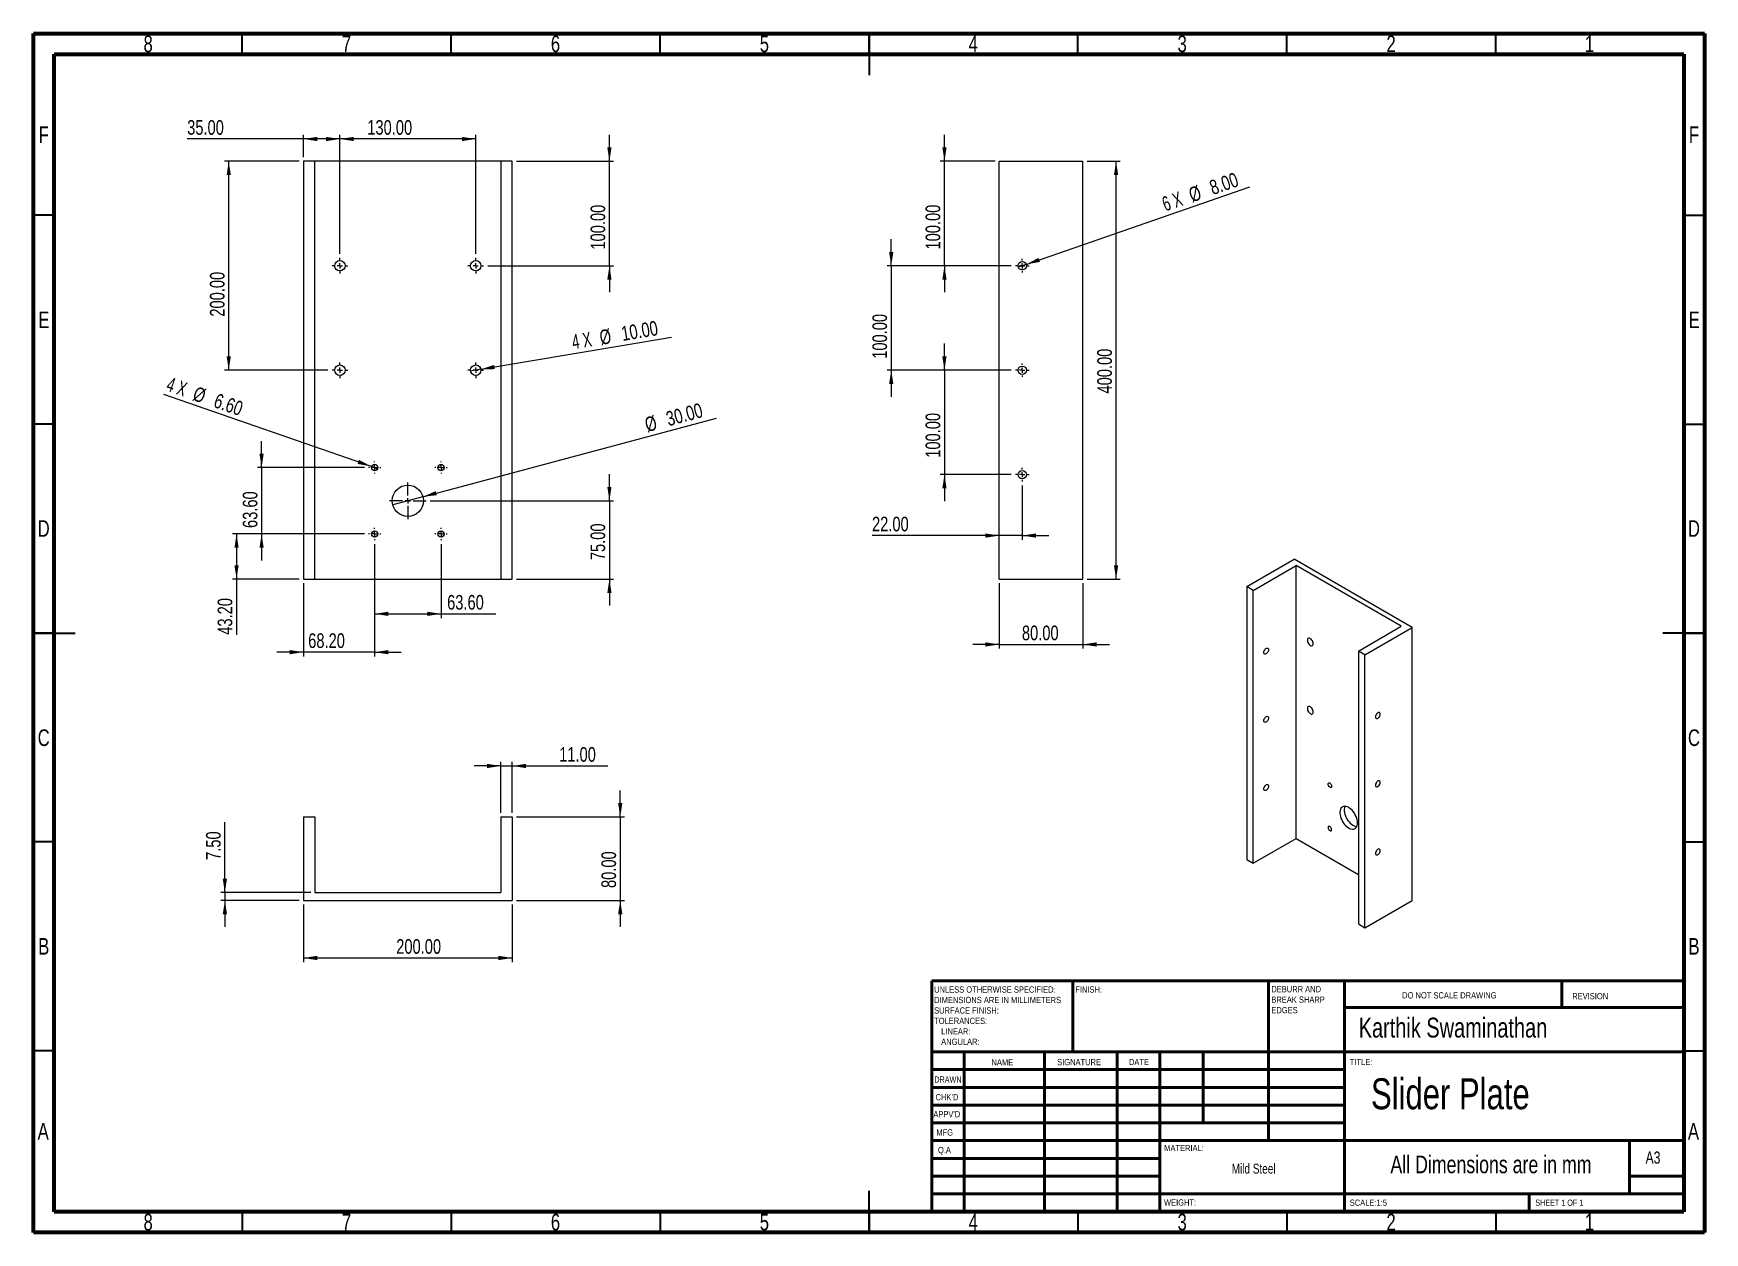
# Model space of a CAD drawing. Header units: millimetres. Extents: x 15 to 415, y 5 to 292.
import ezdxf

# ---------------------------------------------------------------- set-up
doc = ezdxf.new("R2010")
doc.units = ezdxf.units.MM
doc.styles.add('SLDTEXTSTYLE0', font='TXT', dxfattribs={"width": 0.75})
doc.styles.add('SLDTEXTSTYLE1', font='TXT', dxfattribs={"width": 0.686449})
doc.styles.add('SLDTEXTSTYLE2', font='TXT', dxfattribs={"width": 0.6875})
doc.styles.add('SLDTEXTSTYLE3', font='TXT', dxfattribs={"width": 0.666667})
doc.dimstyles.new('SLDDIMSTYLE0', dxfattribs={"dimtxt": 3.5, "dimasz": 3.302, "dimexe": 0, "dimexo": 0.0625, "dimgap": 0.875, "dimtad": 1, "dimlfac": 4, "dimrnd": 1e-09, "dimzin": 4, "dimdsep": 46, "dimtxsty": 'SLDTEXTSTYLE0', "dimsah": 1, "dimcen": 0.09, "dimadec": 0, "dimazin": 1, "dimtfac": 1, "dimtmove": 0, "dimatfit": 0, "dimfxl": 1, "dimfrac": 2, "dimtolj": 1, "dimtzin": 12, "dimarcsym": 0})
doc.dimstyles.new('SLDDIMSTYLE1', dxfattribs={"dimtxt": 3.5, "dimasz": 3.302, "dimexe": 0, "dimexo": 0.0625, "dimgap": 0.875, "dimtad": 1, "dimlfac": 4, "dimrnd": 1e-09, "dimzin": 4, "dimdsep": 46, "dimtxsty": 'SLDTEXTSTYLE0', "dimsah": 1, "dimcen": 0.09, "dimadec": 0, "dimazin": 1, "dimtfac": 1, "dimtofl": 0, "dimtmove": 0, "dimatfit": 3, "dimfxl": 1, "dimfrac": 2, "dimtolj": 1, "dimtzin": 12, "dimarcsym": 0})
doc.dimstyles.new('SLDDIMSTYLE2', dxfattribs={"dimtxt": 3.5, "dimasz": 3.302, "dimexe": 0, "dimexo": 0.0625, "dimgap": 0.875, "dimtad": 1, "dimlfac": 4, "dimrnd": 1e-09, "dimzin": 4, "dimdsep": 46, "dimtxsty": 'SLDTEXTSTYLE0', "dimblk1": 'NONE', "dimsah": 1, "dimcen": 0, "dimadec": 0, "dimazin": 1, "dimtfac": 1, "dimtmove": 0, "dimatfit": 3, "dimldrblk": 'NONE', "dimfxl": 1, "dimfrac": 2, "dimtolj": 1, "dimtzin": 12, "dimarcsym": 0})
doc.dimstyles.new('SLDDIMSTYLE3', dxfattribs={"dimtxt": 3.5, "dimasz": 3.302, "dimexe": 0, "dimexo": 0.0625, "dimgap": 0.875, "dimtad": 1, "dimlfac": 4, "dimrnd": 1e-09, "dimzin": 4, "dimdsep": 46, "dimtxsty": 'SLDTEXTSTYLE0', "dimblk1": 'NONE', "dimsah": 1, "dimcen": 0, "dimadec": 0, "dimazin": 1, "dimtfac": 1, "dimtmove": 0, "dimatfit": 3, "dimldrblk": 'NONE', "dimfxl": 1, "dimfrac": 2, "dimtolj": 1, "dimtzin": 12, "dimarcsym": 0})

# ---------------------------------------------------------------- blocks, each defined once
blk = doc.blocks.new('SW_NOTE_0')
at = {"color": 0, "linetype": 'Continuous', "lineweight": 0, "char_height": 1.5, "attachment_point": 1, "style": 'SLDTEXTSTYLE0'}
for s, insert in [('UNLESS OTHERWISE SPECIFIED:', (0, 1.93)), ('SURFACE FINISH:', (0, -3.07)), ('DIMENSIONS ARE IN MILLIMETERS', (0, -0.57)), ('TOLERANCES:', (0, -5.57)), ('ANGULAR:', (1.69, -10.57)), ('LINEAR:', (1.69, -8.07))]:
    blk.add_mtext(s, dxfattribs=dict(at, insert=insert))
blk = doc.blocks.new('SW_NOTE_0_1')
at = {"color": 0, "linetype": 'Continuous', "lineweight": 0, "char_height": 1.5, "attachment_point": 1, "style": 'SLDTEXTSTYLE0'}
for s, insert in [('DEBURR AND', (0, 1.93)), ('BREAK SHARP', (0, -0.57)), ('EDGES', (0, -3.07))]:
    blk.add_mtext(s, dxfattribs=dict(at, insert=insert))
blk = doc.blocks.new('_D')
at = {"color": 7, "linetype": 'Continuous', "lineweight": 0, "transparency": 16777216}
for p, q in [((152.87, 261.4), (152.87, 267.75)), ((130.62, 261.4), (153.87, 261.4)), ((152.87, 236.4), (152.87, 261.4)), ((123.74, 236.4), (153.87, 236.4)), ((152.87, 236.4), (152.87, 230.05))]:
    blk.add_line(p, q, dxfattribs=at)
at = {"color": 7, "linetype": 'Continuous', "lineweight": 18, "transparency": 16777216}
for points in [[(152.87, 261.4), (153.37, 264.7), (152.36, 264.7)], [(152.87, 236.4), (152.36, 233.1), (153.37, 233.1)]]:
    blk.add_solid(points, dxfattribs=at)
at = {"color": 7, "linetype": 'Continuous', "lineweight": 18, "transparency": 16777216, "insert": (148.35, 240.26), "char_height": 3.5, "attachment_point": 1, "rotation": 90, "style": 'SLDTEXTSTYLE0'}
blk.add_mtext('100.00', dxfattribs=at)
blk = doc.blocks.new('_D_1')
at = {"color": 7, "linetype": 'Continuous', "lineweight": 0, "transparency": 16777216}
for p, q in [((152.87, 180.15), (152.87, 186.5)), ((109.99, 180.15), (153.87, 180.15)), ((152.87, 180.15), (152.87, 161.4)), ((130.62, 161.4), (153.87, 161.4)), ((152.87, 161.4), (152.87, 155.05))]:
    blk.add_line(p, q, dxfattribs=at)
at = {"color": 7, "linetype": 'Continuous', "lineweight": 18, "transparency": 16777216}
for points in [[(152.87, 180.15), (153.37, 183.45), (152.36, 183.45)], [(152.87, 161.4), (152.36, 158.1), (153.37, 158.1)]]:
    blk.add_solid(points, dxfattribs=at)
at = {"color": 7, "linetype": 'Continuous', "lineweight": 18, "transparency": 16777216, "insert": (148.35, 165.93), "char_height": 3.5, "attachment_point": 1, "rotation": 90, "style": 'SLDTEXTSTYLE0'}
blk.add_mtext('75.00', dxfattribs=at)
blk = doc.blocks.new('_D_2')
at = {"color": 7, "linetype": 'Continuous', "lineweight": 0, "transparency": 16777216}
for p, q in [((78.62, 261.4), (60.75, 261.4)), ((61.75, 211.4), (61.75, 261.4)), ((85.49, 211.4), (60.75, 211.4))]:
    blk.add_line(p, q, dxfattribs=at)
at = {"color": 7, "linetype": 'Continuous', "lineweight": 18, "transparency": 16777216}
for points in [[(61.75, 261.4), (61.25, 258.1), (62.26, 258.1)], [(61.75, 211.4), (62.26, 214.7), (61.25, 214.7)]]:
    blk.add_solid(points, dxfattribs=at)
at = {"color": 7, "linetype": 'Continuous', "lineweight": 18, "transparency": 16777216, "insert": (57.24, 224.21), "char_height": 3.5, "attachment_point": 1, "rotation": 90, "style": 'SLDTEXTSTYLE0'}
blk.add_mtext('200.00', dxfattribs=at)
blk = doc.blocks.new('_D_3')
at = {"color": 7, "linetype": 'Continuous', "lineweight": 0, "transparency": 16777216}
for p, q in [((79.62, 266.74), (51.8, 266.74)), ((79.62, 262.4), (79.62, 267.74)), ((88.37, 266.74), (79.62, 266.74)), ((88.37, 239.27), (88.37, 267.74))]:
    blk.add_line(p, q, dxfattribs=at)
at = {"color": 7, "linetype": 'Continuous', "lineweight": 18, "transparency": 16777216}
for points in [[(79.62, 266.74), (82.92, 266.23), (82.92, 267.24)], [(88.37, 266.74), (85.06, 267.24), (85.06, 266.23)]]:
    blk.add_solid(points, dxfattribs=at)
at = {"color": 7, "linetype": 'Continuous', "lineweight": 18, "transparency": 16777216, "insert": (51.8, 271.25), "char_height": 3.5, "attachment_point": 1, "style": 'SLDTEXTSTYLE0'}
blk.add_mtext('35.00', dxfattribs=at)
blk = doc.blocks.new('_D_4')
at = {"color": 7, "linetype": 'Continuous', "lineweight": 0, "transparency": 16777216}
for p, q in [((88.37, 239.27), (88.37, 267.74)), ((120.87, 266.74), (88.37, 266.74)), ((120.87, 239.27), (120.87, 267.74))]:
    blk.add_line(p, q, dxfattribs=at)
at = {"color": 7, "linetype": 'Continuous', "lineweight": 18, "transparency": 16777216}
for points in [[(88.37, 266.74), (91.67, 266.23), (91.67, 267.24)], [(120.87, 266.74), (117.56, 267.24), (117.56, 266.23)]]:
    blk.add_solid(points, dxfattribs=at)
at = {"color": 7, "linetype": 'Continuous', "lineweight": 18, "transparency": 16777216, "insert": (94.91, 271.25), "char_height": 3.5, "attachment_point": 1, "style": 'SLDTEXTSTYLE0'}
blk.add_mtext('130.00', dxfattribs=at)
blk = doc.blocks.new('_D_5')
at = {"color": 7, "linetype": 'Continuous', "lineweight": 0, "transparency": 16777216}
for p, q in [((94.22, 172.2), (62.62, 172.2)), ((63.62, 172.2), (63.62, 161.4)), ((78.62, 161.4), (62.62, 161.4)), ((63.62, 161.4), (63.62, 148.08))]:
    blk.add_line(p, q, dxfattribs=at)
at = {"color": 7, "linetype": 'Continuous', "lineweight": 18, "transparency": 16777216}
for points in [[(63.62, 172.2), (63.11, 168.9), (64.12, 168.9)], [(63.62, 161.4), (64.12, 164.7), (63.11, 164.7)]]:
    blk.add_solid(points, dxfattribs=at)
at = {"color": 7, "linetype": 'Continuous', "lineweight": 18, "transparency": 16777216, "insert": (59.1, 148.08), "char_height": 3.5, "attachment_point": 1, "rotation": 90, "style": 'SLDTEXTSTYLE0'}
blk.add_mtext('43.20', dxfattribs=at)
blk = doc.blocks.new('_D_6')
at = {"color": 7, "linetype": 'Continuous', "lineweight": 0, "transparency": 16777216}
for p, q in [((69.62, 188.1), (69.62, 194.45)), ((94.22, 188.1), (68.62, 188.1)), ((69.62, 188.1), (69.62, 172.2)), ((94.22, 172.2), (68.62, 172.2)), ((69.62, 172.2), (69.62, 165.85))]:
    blk.add_line(p, q, dxfattribs=at)
at = {"color": 7, "linetype": 'Continuous', "lineweight": 18, "transparency": 16777216}
for points in [[(69.62, 188.1), (70.12, 191.4), (69.11, 191.4)], [(69.62, 172.2), (69.11, 168.9), (70.12, 168.9)]]:
    blk.add_solid(points, dxfattribs=at)
at = {"color": 7, "linetype": 'Continuous', "lineweight": 18, "transparency": 16777216, "insert": (65.1, 173.63), "char_height": 3.5, "attachment_point": 1, "rotation": 90, "style": 'SLDTEXTSTYLE0'}
blk.add_mtext('63.60', dxfattribs=at)
blk = doc.blocks.new('_D_7')
at = {"color": 7, "linetype": 'Continuous', "lineweight": 0, "transparency": 16777216}
for p, q in [((96.67, 169.75), (96.67, 142.91)), ((79.62, 160.4), (79.62, 142.91)), ((79.62, 143.91), (73.27, 143.91)), ((96.67, 143.91), (79.62, 143.91)), ((96.67, 143.91), (103.02, 143.91))]:
    blk.add_line(p, q, dxfattribs=at)
at = {"color": 7, "linetype": 'Continuous', "lineweight": 18, "transparency": 16777216}
for points in [[(79.62, 143.91), (76.31, 144.42), (76.31, 143.4)], [(96.67, 143.91), (99.97, 143.4), (99.97, 144.42)]]:
    blk.add_solid(points, dxfattribs=at)
at = {"color": 7, "linetype": 'Continuous', "lineweight": 18, "transparency": 16777216, "insert": (80.77, 148.42), "char_height": 3.5, "attachment_point": 1, "style": 'SLDTEXTSTYLE0'}
blk.add_mtext('68.20', dxfattribs=at)
blk = doc.blocks.new('_D_8')
at = {"color": 7, "linetype": 'Continuous', "lineweight": 0, "transparency": 16777216}
for p, q in [((96.67, 169.75), (96.67, 152.08)), ((112.57, 169.75), (112.57, 152.08)), ((96.67, 153.08), (112.57, 153.08)), ((112.57, 153.08), (125.66, 153.08))]:
    blk.add_line(p, q, dxfattribs=at)
at = {"color": 7, "linetype": 'Continuous', "lineweight": 18, "transparency": 16777216}
for points in [[(96.67, 153.08), (99.97, 152.58), (99.97, 153.59)], [(112.57, 153.08), (109.26, 153.59), (109.26, 152.58)]]:
    blk.add_solid(points, dxfattribs=at)
at = {"color": 7, "linetype": 'Continuous', "lineweight": 18, "transparency": 16777216, "insert": (114.02, 157.6), "char_height": 3.5, "attachment_point": 1, "style": 'SLDTEXTSTYLE0'}
blk.add_mtext('63.60', dxfattribs=at)
blk = doc.blocks.new('_D_9')
at = {"color": 7, "linetype": 'Continuous', "lineweight": 0, "transparency": 16777216}
for q in [(167.69, 219.27), (119.63, 211.19)]:
    blk.add_line((122.1, 211.61), q, dxfattribs=at)
at = {"color": 7, "linetype": 'Continuous', "lineweight": 18, "transparency": 16777216}
blk.add_solid([(122.1, 211.61), (125.44, 211.65), (125.27, 212.65)], dxfattribs=at)
at = {"color": 7, "linetype": 'Continuous', "lineweight": 18, "transparency": 16777216, "char_height": 3.5, "attachment_point": 1, "rotation": 9.5371}
for s, insert, style in [('4 X', (143.63, 219.84), 'SLDTEXTSTYLE3'), ('%%c', (150.26, 220.9), 'SLDTEXTSTYLE0'), ('10.00', (155.46, 221.83), 'SLDTEXTSTYLE0')]:
    blk.add_mtext(s, dxfattribs=dict(at, insert=insert, style=style))
blk = doc.blocks.new('_None')
blk = doc.blocks.new('_D_10')
at = {"color": 7, "linetype": 'Continuous', "lineweight": 0, "transparency": 16777216}
for q in [(178.52, 199.95), (100.99, 179.18)]:
    blk.add_line((108.24, 181.12), q, dxfattribs=at)
at = {"color": 7, "linetype": 'Continuous', "lineweight": 18, "transparency": 16777216}
blk.add_solid([(108.24, 181.12), (111.56, 181.48), (111.3, 182.46)], dxfattribs=at)
at = {"color": 7, "linetype": 'Continuous', "lineweight": 18, "transparency": 16777216, "char_height": 3.5, "attachment_point": 1, "rotation": 15, "style": 'SLDTEXTSTYLE0'}
for s, insert in [('%%c', (161.01, 199.93)), ('30.00', (166.1, 201.35))]:
    blk.add_mtext(s, dxfattribs=dict(at, insert=insert))
blk = doc.blocks.new('_D_11')
at = {"color": 7, "linetype": 'Continuous', "lineweight": 0, "transparency": 16777216}
for q in [(46.21, 205.57), (97.45, 187.83)]:
    blk.add_line((95.89, 188.37), q, dxfattribs=at)
at = {"color": 7, "linetype": 'Continuous', "lineweight": 18, "transparency": 16777216}
blk.add_solid([(95.89, 188.37), (92.93, 189.93), (92.6, 188.97)], dxfattribs=at)
at = {"color": 7, "linetype": 'Continuous', "lineweight": 18, "transparency": 16777216, "char_height": 3.5, "attachment_point": 1, "rotation": 340.9047}
for s, insert, style in [('4 X', (47.7, 209.87), 'SLDTEXTSTYLE3'), ('%%c', (54.03, 207.62), 'SLDTEXTSTYLE0'), ('6.60', (59.04, 205.95), 'SLDTEXTSTYLE0')]:
    blk.add_mtext(s, dxfattribs=dict(at, insert=insert, style=style))
blk = doc.blocks.new('SW_CENTERMARKSYMBOL_0')
at = {"color": 0, "linetype": 'Continuous', "lineweight": 18}
for p, q in [((-1.25, 0), (-1.875, 0)), ((0, 0), (-0.625, 0)), ((0, 1.25), (0, 1.875)), ((0, 0), (0, 0.625)), ((0, 0), (0, -0.625)), ((0, 0), (0.625, 0)), ((1.25, 0), (1.875, 0)), ((0, -1.25), (0, -1.875))]:
    blk.add_line(p, q, dxfattribs=at)
blk = doc.blocks.new('SW_CENTERMARKSYMBOL_1')
at = {"color": 0, "linetype": 'Continuous', "lineweight": 18}
for p, q in [((-1.25, 0), (-1.875, 0)), ((0, 0), (-0.625, 0)), ((0, 1.25), (0, 1.875)), ((0, 0), (0, 0.625)), ((0, 0), (0, -0.625)), ((0, 0), (0.625, 0)), ((1.25, 0), (1.875, 0)), ((0, -1.25), (0, -1.875))]:
    blk.add_line(p, q, dxfattribs=at)
blk = doc.blocks.new('SW_CENTERMARKSYMBOL_2')
at = {"color": 0, "linetype": 'Continuous', "lineweight": 18}
for p, q in [((-1.25, 0), (-1.875, 0)), ((0, 0), (-0.625, 0)), ((0, 1.25), (0, 1.875)), ((0, 0), (0, 0.625)), ((0, 0), (0, -0.625)), ((0, 0), (0.625, 0)), ((1.25, 0), (1.875, 0)), ((0, -1.25), (0, -1.875))]:
    blk.add_line(p, q, dxfattribs=at)
blk = doc.blocks.new('SW_CENTERMARKSYMBOL_3')
at = {"color": 0, "linetype": 'Continuous', "lineweight": 18}
for p, q in [((-1.25, 0), (-1.875, 0)), ((0, 0), (-0.625, 0)), ((0, 1.25), (0, 1.875)), ((0, 0), (0, 0.625)), ((0, 0), (0, -0.625)), ((0, 0), (0.625, 0)), ((1.25, 0), (1.875, 0)), ((0, -1.25), (0, -1.875))]:
    blk.add_line(p, q, dxfattribs=at)
blk = doc.blocks.new('SW_CENTERMARKSYMBOL_4')
at = {"color": 0, "linetype": 'Continuous', "lineweight": 18}
for p, q in [((0, 1.25), (0, 4.375)), ((-1.25, 0), (-4.375, 0)), ((0, 0), (-0.625, 0)), ((0, 0), (0, 0.625)), ((0, 0), (0, -0.625)), ((0, 0), (0.625, 0)), ((1.25, 0), (4.375, 0)), ((0, -1.25), (0, -4.375))]:
    blk.add_line(p, q, dxfattribs=at)
blk = doc.blocks.new('SW_CENTERMARKSYMBOL_5')
at = {"color": 0, "linetype": 'Continuous', "lineweight": 18}
for p, q in [((-1.25, 0), (-1.45, 0)), ((0, 0), (-0.625, 0)), ((0, 1.25), (0, 1.45)), ((0, 0), (0, 0.625)), ((0, 0), (0, -0.625)), ((0, 0), (0.625, 0)), ((1.25, 0), (1.45, 0)), ((0, -1.25), (0, -1.45))]:
    blk.add_line(p, q, dxfattribs=at)
blk = doc.blocks.new('SW_CENTERMARKSYMBOL_6')
at = {"color": 0, "linetype": 'Continuous', "lineweight": 18}
for p, q in [((-1.25, 0), (-1.45, 0)), ((0, 0), (-0.625, 0)), ((0, 1.25), (0, 1.45)), ((0, 0), (0, 0.625)), ((0, 0), (0, -0.625)), ((0, 0), (0.625, 0)), ((1.25, 0), (1.45, 0)), ((0, -1.25), (0, -1.45))]:
    blk.add_line(p, q, dxfattribs=at)
blk = doc.blocks.new('SW_CENTERMARKSYMBOL_7')
at = {"color": 0, "linetype": 'Continuous', "lineweight": 18}
for p, q in [((-1.25, 0), (-1.45, 0)), ((0, 0), (-0.625, 0)), ((0, 1.25), (0, 1.45)), ((0, 0), (0, 0.625)), ((0, 0), (0, -0.625)), ((0, 0), (0.625, 0)), ((1.25, 0), (1.45, 0)), ((0, -1.25), (0, -1.45))]:
    blk.add_line(p, q, dxfattribs=at)
blk = doc.blocks.new('SW_CENTERMARKSYMBOL_8')
at = {"color": 0, "linetype": 'Continuous', "lineweight": 18}
for p, q in [((-1.25, 0), (-1.45, 0)), ((0, 0), (-0.625, 0)), ((0, 1.25), (0, 1.45)), ((0, 0), (0, 0.625)), ((0, 0), (0, -0.625)), ((0, 0), (0.625, 0)), ((1.25, 0), (1.45, 0)), ((0, -1.25), (0, -1.45))]:
    blk.add_line(p, q, dxfattribs=at)
blk = doc.blocks.new('_D_12')
at = {"color": 7, "linetype": 'Continuous', "lineweight": 0, "transparency": 16777216}
for p, q in [((79.62, 83.49), (79.62, 69.72)), ((129.62, 83.49), (129.62, 69.72)), ((79.62, 70.72), (129.62, 70.72))]:
    blk.add_line(p, q, dxfattribs=at)
at = {"color": 7, "linetype": 'Continuous', "lineweight": 18, "transparency": 16777216}
for points in [[(79.62, 70.72), (82.92, 70.21), (82.92, 71.23)], [(129.62, 70.72), (126.31, 71.23), (126.31, 70.21)]]:
    blk.add_solid(points, dxfattribs=at)
at = {"color": 7, "linetype": 'Continuous', "lineweight": 18, "transparency": 16777216, "insert": (101.84, 75.23), "char_height": 3.5, "attachment_point": 1, "style": 'SLDTEXTSTYLE0'}
blk.add_mtext('200.00', dxfattribs=at)
blk = doc.blocks.new('_D_13')
at = {"color": 7, "linetype": 'Continuous', "lineweight": 0, "transparency": 16777216}
for p, q in [((155.46, 104.49), (155.46, 110.84)), ((130.62, 104.49), (156.46, 104.49)), ((155.46, 104.49), (155.46, 84.49)), ((130.62, 84.49), (156.46, 84.49)), ((155.46, 84.49), (155.46, 78.14))]:
    blk.add_line(p, q, dxfattribs=at)
at = {"color": 7, "linetype": 'Continuous', "lineweight": 18, "transparency": 16777216}
for points in [[(155.46, 104.49), (155.97, 107.8), (154.95, 107.8)], [(155.46, 84.49), (154.95, 81.19), (155.97, 81.19)]]:
    blk.add_solid(points, dxfattribs=at)
at = {"color": 7, "linetype": 'Continuous', "lineweight": 18, "transparency": 16777216, "insert": (150.95, 87.47), "char_height": 3.5, "attachment_point": 1, "rotation": 90, "style": 'SLDTEXTSTYLE0'}
blk.add_mtext('80.00', dxfattribs=at)
blk = doc.blocks.new('_D_14')
at = {"color": 7, "linetype": 'Continuous', "lineweight": 0, "transparency": 16777216}
for p, q in [((126.87, 116.68), (120.52, 116.68)), ((126.87, 105.49), (126.87, 117.68)), ((126.87, 116.68), (129.62, 116.68)), ((129.62, 105.49), (129.62, 117.68)), ((129.62, 116.68), (152.47, 116.68))]:
    blk.add_line(p, q, dxfattribs=at)
at = {"color": 7, "linetype": 'Continuous', "lineweight": 18, "transparency": 16777216}
for points in [[(126.87, 116.68), (123.56, 117.19), (123.56, 116.17)], [(129.62, 116.68), (132.92, 116.17), (132.92, 117.19)]]:
    blk.add_solid(points, dxfattribs=at)
at = {"color": 7, "linetype": 'Continuous', "lineweight": 18, "transparency": 16777216, "insert": (140.84, 121.19), "char_height": 3.5, "attachment_point": 1, "style": 'SLDTEXTSTYLE0'}
blk.add_mtext('11.00', dxfattribs=at)
blk = doc.blocks.new('_D_15')
at = {"color": 7, "linetype": 'Continuous', "lineweight": 0, "transparency": 16777216}
for p, q in [((60.82, 86.37), (60.82, 103.24)), ((81.37, 86.37), (59.82, 86.37)), ((78.62, 84.49), (59.82, 84.49)), ((60.82, 86.37), (60.82, 84.49)), ((60.82, 84.49), (60.82, 78.14))]:
    blk.add_line(p, q, dxfattribs=at)
at = {"color": 7, "linetype": 'Continuous', "lineweight": 18, "transparency": 16777216}
for points in [[(60.82, 86.37), (61.33, 89.67), (60.32, 89.67)], [(60.82, 84.49), (60.32, 81.19), (61.33, 81.19)]]:
    blk.add_solid(points, dxfattribs=at)
at = {"color": 7, "linetype": 'Continuous', "lineweight": 18, "transparency": 16777216, "insert": (56.31, 94.19), "char_height": 3.5, "attachment_point": 1, "rotation": 90, "style": 'SLDTEXTSTYLE0'}
blk.add_mtext('7.50', dxfattribs=at)
blk = doc.blocks.new('_D_16')
at = {"color": 7, "linetype": 'Continuous', "lineweight": 0, "transparency": 16777216}
for p, q in [((246.18, 160.4), (246.18, 144.76)), ((266.18, 160.4), (266.18, 144.76)), ((246.18, 145.76), (239.83, 145.76)), ((246.18, 145.76), (266.18, 145.76)), ((266.18, 145.76), (272.53, 145.76))]:
    blk.add_line(p, q, dxfattribs=at)
at = {"color": 7, "linetype": 'Continuous', "lineweight": 18, "transparency": 16777216}
for points in [[(246.18, 145.76), (242.88, 146.27), (242.88, 145.25)], [(266.18, 145.76), (269.48, 145.25), (269.48, 146.27)]]:
    blk.add_solid(points, dxfattribs=at)
at = {"color": 7, "linetype": 'Continuous', "lineweight": 18, "transparency": 16777216, "insert": (251.6, 150.27), "char_height": 3.5, "attachment_point": 1, "style": 'SLDTEXTSTYLE0'}
blk.add_mtext('80.00', dxfattribs=at)
blk = doc.blocks.new('_D_17')
at = {"color": 7, "linetype": 'Continuous', "lineweight": 0, "transparency": 16777216}
for p, q in [((267.18, 261.4), (275.14, 261.4)), ((274.14, 161.4), (274.14, 261.4)), ((267.18, 161.4), (275.14, 161.4))]:
    blk.add_line(p, q, dxfattribs=at)
at = {"color": 7, "linetype": 'Continuous', "lineweight": 18, "transparency": 16777216}
for points in [[(274.14, 261.4), (273.63, 258.1), (274.65, 258.1)], [(274.14, 161.4), (274.65, 164.7), (273.63, 164.7)]]:
    blk.add_solid(points, dxfattribs=at)
at = {"color": 7, "linetype": 'Continuous', "lineweight": 18, "transparency": 16777216, "insert": (269.63, 205.82), "char_height": 3.5, "attachment_point": 1, "rotation": 90, "style": 'SLDTEXTSTYLE0'}
blk.add_mtext('400.00', dxfattribs=at)
blk = doc.blocks.new('_D_18')
at = {"color": 7, "linetype": 'Continuous', "lineweight": 0, "transparency": 16777216}
for q in [(306.19, 255.26), (250.73, 236.07)]:
    blk.add_line((252.62, 236.72), q, dxfattribs=at)
at = {"color": 7, "linetype": 'Continuous', "lineweight": 18, "transparency": 16777216}
blk.add_solid([(252.62, 236.72), (255.91, 237.32), (255.58, 238.28)], dxfattribs=at)
at = {"color": 7, "linetype": 'Continuous', "lineweight": 18, "transparency": 16777216, "char_height": 3.5, "attachment_point": 1, "rotation": 19.0893}
for s, insert, style in [('8.00', (296.15, 256.61), 'SLDTEXTSTYLE0'), ('6 X', (284.8, 252.69), 'SLDTEXTSTYLE3'), ('%%c', (291.17, 254.84), 'SLDTEXTSTYLE0')]:
    blk.add_mtext(s, dxfattribs=dict(at, insert=insert, style=style))
blk = doc.blocks.new('_D_19')
at = {"color": 7, "linetype": 'Continuous', "lineweight": 0, "transparency": 16777216}
for p, q in [((233.06, 261.4), (233.06, 267.75)), ((245.18, 261.4), (232.06, 261.4)), ((233.06, 236.4), (233.06, 261.4)), ((249.05, 236.4), (232.06, 236.4)), ((233.06, 236.4), (233.06, 230.05))]:
    blk.add_line(p, q, dxfattribs=at)
at = {"color": 7, "linetype": 'Continuous', "lineweight": 18, "transparency": 16777216}
for points in [[(233.06, 261.4), (233.57, 264.7), (232.56, 264.7)], [(233.06, 236.4), (232.56, 233.1), (233.57, 233.1)]]:
    blk.add_solid(points, dxfattribs=at)
at = {"color": 7, "linetype": 'Continuous', "lineweight": 18, "transparency": 16777216, "insert": (228.55, 240.28), "char_height": 3.5, "attachment_point": 1, "rotation": 90, "style": 'SLDTEXTSTYLE0'}
blk.add_mtext('100.00', dxfattribs=at)
blk = doc.blocks.new('_D_20')
at = {"color": 7, "linetype": 'Continuous', "lineweight": 0, "transparency": 16777216}
for p, q in [((220.32, 236.4), (220.32, 242.75)), ((249.05, 236.4), (219.32, 236.4)), ((220.32, 236.4), (220.32, 211.4)), ((249.05, 211.4), (219.32, 211.4)), ((220.32, 211.4), (220.32, 205.05))]:
    blk.add_line(p, q, dxfattribs=at)
at = {"color": 7, "linetype": 'Continuous', "lineweight": 18, "transparency": 16777216}
for points in [[(220.32, 236.4), (220.83, 239.7), (219.81, 239.7)], [(220.32, 211.4), (219.81, 208.1), (220.83, 208.1)]]:
    blk.add_solid(points, dxfattribs=at)
at = {"color": 7, "linetype": 'Continuous', "lineweight": 18, "transparency": 16777216, "insert": (215.81, 214.13), "char_height": 3.5, "attachment_point": 1, "rotation": 90, "style": 'SLDTEXTSTYLE0'}
blk.add_mtext('100.00', dxfattribs=at)
blk = doc.blocks.new('_D_21')
at = {"color": 7, "linetype": 'Continuous', "lineweight": 0, "transparency": 16777216}
for p, q in [((233.06, 211.4), (233.06, 217.75)), ((249.05, 211.4), (232.06, 211.4)), ((233.06, 211.4), (233.06, 186.4)), ((249.05, 186.4), (232.06, 186.4)), ((233.06, 186.4), (233.06, 180.05))]:
    blk.add_line(p, q, dxfattribs=at)
at = {"color": 7, "linetype": 'Continuous', "lineweight": 18, "transparency": 16777216}
for points in [[(233.06, 211.4), (233.57, 214.7), (232.55, 214.7)], [(233.06, 186.4), (232.55, 183.1), (233.57, 183.1)]]:
    blk.add_solid(points, dxfattribs=at)
at = {"color": 7, "linetype": 'Continuous', "lineweight": 18, "transparency": 16777216, "insert": (228.55, 190.44), "char_height": 3.5, "attachment_point": 1, "rotation": 90, "style": 'SLDTEXTSTYLE0'}
blk.add_mtext('100.00', dxfattribs=at)
blk = doc.blocks.new('_D_22')
at = {"color": 7, "linetype": 'Continuous', "lineweight": 0, "transparency": 16777216}
for p, q in [((251.68, 183.77), (251.68, 170.82)), ((246.18, 171.82), (215.72, 171.82)), ((251.68, 171.82), (246.18, 171.82)), ((251.68, 171.82), (258.03, 171.82))]:
    blk.add_line(p, q, dxfattribs=at)
at = {"color": 7, "linetype": 'Continuous', "lineweight": 18, "transparency": 16777216}
for points in [[(246.18, 171.82), (242.88, 172.33), (242.88, 171.31)], [(251.68, 171.82), (254.98, 171.31), (254.98, 172.33)]]:
    blk.add_solid(points, dxfattribs=at)
at = {"color": 7, "linetype": 'Continuous', "lineweight": 18, "transparency": 16777216, "insert": (215.72, 176.33), "char_height": 3.5, "attachment_point": 1, "style": 'SLDTEXTSTYLE0'}
blk.add_mtext('22.00', dxfattribs=at)
blk = doc.blocks.new('SW_CENTERMARKSYMBOL_9')
at = {"color": 0, "linetype": 'Continuous', "lineweight": 18}
for p, q in [((-1.25, 0), (-1.625, 0)), ((0, 0), (-0.625, 0)), ((0, 1.25), (0, 1.625)), ((0, 0), (0, 0.625)), ((0, 0), (0, -0.625)), ((0, 0), (0.625, 0)), ((1.25, 0), (1.625, 0)), ((0, -1.25), (0, -1.625))]:
    blk.add_line(p, q, dxfattribs=at)
blk = doc.blocks.new('SW_CENTERMARKSYMBOL_10')
at = {"color": 0, "linetype": 'Continuous', "lineweight": 18}
for p, q in [((-1.25, 0), (-1.625, 0)), ((0, 0), (-0.625, 0)), ((0, 1.25), (0, 1.625)), ((0, 0), (0, 0.625)), ((0, 0), (0, -0.625)), ((0, 0), (0.625, 0)), ((1.25, 0), (1.625, 0)), ((0, -1.25), (0, -1.625))]:
    blk.add_line(p, q, dxfattribs=at)
blk = doc.blocks.new('SW_CENTERMARKSYMBOL_11')
at = {"color": 0, "linetype": 'Continuous', "lineweight": 18}
for p, q in [((-1.25, 0), (-1.625, 0)), ((0, 0), (-0.625, 0)), ((0, 1.25), (0, 1.625)), ((0, 0), (0, 0.625)), ((0, 0), (0, -0.625)), ((0, 0), (0.625, 0)), ((1.25, 0), (1.625, 0)), ((0, -1.25), (0, -1.625))]:
    blk.add_line(p, q, dxfattribs=at)

msp = doc.modelspace()

# ---------------------------------------------------------------- linework, layer by layer
at = {"color": 7, "linetype": 'Continuous', "lineweight": 70}
for p, q in [((15, 5), (15, 292)), ((15, 292), (415, 292)), ((415, 292), (415, 5)), ((20, 10), (20, 287)), ((20, 287), (410, 287)), ((410, 287), (410, 10)), ((410, 10), (20, 10)), ((415, 5), (15, 5))]:
    msp.add_line(p, q, dxfattribs=at)
at = {"color": 7, "linetype": 'Continuous', "lineweight": 35}
for p, q in [((65, 287), (65, 292)), ((115, 287), (115, 292)), ((165, 287), (165, 292)), ((215, 292), (215, 282)), ((215, 287), (215, 292)), ((265, 287), (265, 292)), ((315, 287), (315, 292)), ((365, 287), (365, 292)), ((20, 248.5), (15, 248.5)), ((410, 248.5), (415, 248.5)), ((20, 198.5), (15, 198.5)), ((410, 198.5), (415, 198.5)), ((15, 148.5), (25, 148.5)), ((20, 148.5), (15, 148.5)), ((415, 148.5), (405, 148.5)), ((410, 148.5), (415, 148.5)), ((20, 98.5), (15, 98.5)), ((410, 98.5), (415, 98.5)), ((20, 48.5), (15, 48.5)), ((410, 48.5), (415, 48.5)), ((215, 5), (215, 15)), ((65, 10), (65, 5)), ((115, 10), (115, 5)), ((165, 10), (165, 5)), ((215, 10), (215, 5)), ((265, 10), (265, 5)), ((315, 10), (315, 5)), ((365, 10), (365, 5))]:
    msp.add_line(p, q, dxfattribs=at)
at = {"color": 7, "linetype": 'Continuous', "lineweight": 25}
for p, q in [((82.3666, 261.398), (79.6166, 261.398)), ((79.6166, 261.398), (79.6166, 161.398)), ((82.3666, 161.398), (82.3666, 261.398)), ((126.8666, 261.398), (82.3666, 261.398)), ((129.6166, 261.398), (126.8666, 261.398)), ((126.8666, 261.398), (126.8666, 161.398)), ((129.6166, 161.398), (129.6166, 261.398)), ((246.1794, 161.398), (246.1794, 261.398)), ((246.1794, 261.398), (266.1794, 261.398)), ((266.1794, 161.398), (266.1794, 261.398)), ((305.4201, 159.6067), (316.7338, 166.138)), ((306.9757, 158.7087), (317.2288, 164.6276)), ((345.0181, 149.8098), (316.7338, 166.138)), ((342.4018, 150.0956), (317.2288, 164.6276)), ((317.2288, 99.3044), (317.2288, 164.6276)), ((79.6166, 161.398), (82.3666, 161.398)), ((82.3666, 161.398), (126.8666, 161.398)), ((126.8666, 161.398), (129.6166, 161.398)), ((246.1794, 161.398), (266.1794, 161.398)), ((306.9757, 158.7087), (305.4201, 159.6067)), ((305.4201, 159.6067), (305.4201, 94.2835)), ((306.9757, 93.3854), (306.9757, 158.7087)), ((332.1487, 144.1766), (342.4018, 150.0956)), ((333.7044, 143.2786), (345.0181, 149.8098)), ((345.0181, 84.4866), (345.0181, 149.8098)), ((333.7044, 143.2786), (332.1487, 144.1766)), ((332.1487, 144.1766), (332.1487, 78.8533)), ((333.7044, 77.9553), (333.7044, 143.2786)), ((79.6166, 104.4939), (82.3666, 104.4939)), ((79.6166, 104.4939), (79.6166, 84.4939)), ((82.3666, 104.4939), (82.3666, 86.3689)), ((126.8666, 104.4939), (126.8666, 86.3689)), ((126.8666, 104.4939), (129.6166, 104.4939)), ((129.6166, 104.4939), (129.6166, 84.4939)), ((306.9757, 93.3854), (317.2288, 99.3044)), ((317.2288, 99.3044), (332.1487, 90.6913)), ((305.4201, 94.2835), (306.9757, 93.3854)), ((79.6166, 84.4939), (129.6166, 84.4939)), ((82.3666, 86.3689), (126.8666, 86.3689)), ((333.7044, 77.9553), (345.0181, 84.4866)), ((332.1487, 78.8533), (333.7044, 77.9553))]:
    msp.add_line(p, q, dxfattribs=at)
at = {"color": 7, "linetype": 'Continuous', "lineweight": 50}
for p, q in [((230, 65.25), (410, 65.25)), ((230, 65.25), (230, 10)), ((263.8, 48.25), (263.8, 65.25)), ((310.6, 65.25), (310.6, 27)), ((328.8, 65.25), (328.8, 10)), ((380.8, 58.875), (380.8, 65.25)), ((410, 58.875), (328.8, 58.875)), ((410, 48.25), (230, 48.25)), ((237.8, 48.25), (237.8, 10)), ((256.991, 48.25), (256.991, 10)), ((274.3989, 48.25), (274.3989, 10)), ((284.6, 10), (284.6, 48.25)), ((295, 31.25), (295, 48.25)), ((328.8, 44), (230, 44)), ((328.8, 39.75), (230, 39.75)), ((328.8, 35.5), (230, 35.5)), ((328.8, 31.25), (230, 31.25)), ((284.6, 27), (230, 27)), ((284.6, 27), (410, 27)), ((397, 14.25), (397, 27)), ((284.6, 22.7499), (230, 22.7499)), ((284.6, 18.5), (230, 18.5)), ((410, 18.5), (397, 18.5)), ((230, 14.25), (410, 14.25)), ((373, 10), (373, 14.25))]:
    msp.add_line(p, q, dxfattribs=at)
at = {"color": 7, "linetype": 'Continuous', "lineweight": 25, "flags": 128}
for points in [[(309.5213, 143.8474), (309.5442, 144.0447), (309.6111, 144.2524), (309.7166, 144.4538), (309.852, 144.6325), (310.0065, 144.7741), (310.1675, 144.867), (310.322, 144.9038), (310.4575, 144.8815), (310.5629, 144.8018), (310.6298, 144.6713), (310.6527, 144.5005), (310.6298, 144.3032), (310.5629, 144.0955), (310.4575, 143.8941), (310.322, 143.7154), (310.1675, 143.5738), (310.0065, 143.4809), (309.852, 143.4441), (309.7166, 143.4664), (309.6111, 143.5461), (309.5442, 143.6766), (309.5213, 143.8474)], [(321.33, 145.9292), (321.3078, 146.1451), (321.2425, 146.3731), (321.1384, 146.5988), (321.0018, 146.8081), (320.8414, 146.9879), (320.6673, 147.1267), (320.4904, 147.216), (320.3218, 147.2501), (320.1722, 147.2268), (320.0508, 147.1476), (319.9654, 147.0176), (319.9214, 146.8448), (319.9214, 146.6401), (319.9654, 146.4164), (320.0508, 146.1877), (320.1722, 145.9685), (320.3218, 145.7724), (320.4904, 145.6118), (320.6673, 145.4969), (320.8414, 145.4347), (321.0018, 145.4293), (321.1384, 145.4809), (321.2425, 145.5863), (321.3078, 145.739), (321.33, 145.9292)], [(309.5213, 127.5166), (309.5442, 127.7138), (309.6111, 127.9216), (309.7166, 128.123), (309.852, 128.3017), (310.0065, 128.4432), (310.1675, 128.5362), (310.322, 128.573), (310.4575, 128.5507), (310.5629, 128.471), (310.6298, 128.3405), (310.6527, 128.1697), (310.6298, 127.9724), (310.5629, 127.7647), (310.4575, 127.5633), (310.322, 127.3846), (310.1675, 127.243), (310.0065, 127.1501), (309.852, 127.1133), (309.7166, 127.1356), (309.6111, 127.2152), (309.5442, 127.3458), (309.5213, 127.5166)], [(321.33, 129.5984), (321.3078, 129.8143), (321.2425, 130.0423), (321.1384, 130.268), (321.0018, 130.4773), (320.8414, 130.6571), (320.6673, 130.7959), (320.4904, 130.8852), (320.3218, 130.9192), (320.1722, 130.896), (320.0508, 130.8168), (319.9654, 130.6867), (319.9214, 130.5139), (319.9214, 130.3093), (319.9654, 130.0856), (320.0508, 129.8569), (320.1722, 129.6377), (320.3218, 129.4416), (320.4904, 129.281), (320.6673, 129.1661), (320.8414, 129.1039), (321.0018, 129.0985), (321.1384, 129.1501), (321.2425, 129.2555), (321.3078, 129.4082), (321.33, 129.5984)], [(337.3813, 129.0704), (337.3584, 129.2412), (337.2915, 129.3717), (337.1861, 129.4514), (337.0506, 129.4737), (336.8962, 129.4369), (336.7351, 129.3439), (336.5807, 129.2024), (336.4452, 129.0237), (336.3398, 128.8223), (336.2729, 128.6145), (336.25, 128.4173), (336.2729, 128.2465), (336.3398, 128.116), (336.4452, 128.0363), (336.5807, 128.014), (336.7351, 128.0508), (336.8962, 128.1437), (337.0506, 128.2853), (337.1861, 128.464), (337.2915, 128.6654), (337.3584, 128.8731), (337.3813, 129.0704)], [(309.5213, 111.1858), (309.5442, 111.383), (309.6111, 111.5908), (309.7166, 111.7921), (309.852, 111.9709), (310.0065, 112.1124), (310.1675, 112.2054), (310.322, 112.2422), (310.4575, 112.2199), (310.5629, 112.1402), (310.6298, 112.0097), (310.6527, 111.8389), (310.6298, 111.6416), (310.5629, 111.4339), (310.4575, 111.2325), (310.322, 111.0538), (310.1675, 110.9122), (310.0065, 110.8193), (309.852, 110.7825), (309.7166, 110.8048), (309.6111, 110.8844), (309.5442, 111.0149), (309.5213, 111.1858)], [(324.8942, 112.3201), (324.9172, 112.4659), (324.9837, 112.5694), (325.0864, 112.6193), (325.2143, 112.6102), (325.3535, 112.5432), (325.4889, 112.4254), (325.6058, 112.2697), (325.6916, 112.0929), (325.7369, 111.9142), (325.7369, 111.7529), (325.6916, 111.6266), (325.6058, 111.5488), (325.4889, 111.5281), (325.3535, 111.5667), (325.2143, 111.6604), (325.0864, 111.799), (324.9837, 111.9675), (324.9172, 112.1477), (324.8942, 112.3201)], [(337.3813, 112.7396), (337.3584, 112.9104), (337.2915, 113.0409), (337.1861, 113.1206), (337.0506, 113.1429), (336.8962, 113.1061), (336.7351, 113.0131), (336.5807, 112.8716), (336.4452, 112.6928), (336.3398, 112.4915), (336.2729, 112.2837), (336.25, 112.0865), (336.2729, 111.9156), (336.3398, 111.7851), (336.4452, 111.7055), (336.5807, 111.6832), (336.7351, 111.72), (336.8962, 111.8129), (337.0506, 111.9545), (337.1861, 112.1332), (337.2915, 112.3346), (337.3584, 112.5423), (337.3813, 112.7396)], [(331.9366, 103.0618), (331.914, 103.4315), (331.8467, 103.8195), (331.736, 104.2174), (331.5845, 104.6167), (331.3952, 105.0091), (331.1722, 105.386), (330.9204, 105.7395), (330.6449, 106.062), (330.3518, 106.3467), (330.0473, 106.5874), (329.7378, 106.7792), (329.43, 106.9178), (329.1304, 107.0003), (328.8453, 107.0249), (328.581, 106.9912), (328.3429, 106.8999), (328.1363, 106.7529), (327.9654, 106.5533), (327.8339, 106.3053), (327.7447, 106.0144), (327.6996, 105.6866), (327.6996, 105.329), (327.7447, 104.9491), (327.8339, 104.5552), (327.9654, 104.1555), (328.1363, 103.7586), (328.3429, 103.3729), (328.581, 103.0067), (328.8453, 102.6678), (329.1304, 102.3634), (329.43, 102.1), (329.7378, 101.8832), (330.0473, 101.7176), (330.3518, 101.6067), (330.6449, 101.553), (330.9204, 101.5575), (331.1722, 101.6202), (331.3952, 101.7397), (331.5845, 101.9135), (331.736, 102.1379), (331.8467, 102.408), (331.914, 102.7182), (331.9366, 103.0618)], [(328.9426, 107.023), (328.8946, 106.9176), (328.8054, 106.6267), (328.7603, 106.2989), (328.7603, 105.9413), (328.8054, 105.5614), (328.8946, 105.1675), (329.0261, 104.7678), (329.1969, 104.3709), (329.4036, 103.9852), (329.6416, 103.619), (329.906, 103.2801), (330.191, 102.9757), (330.4906, 102.7123), (330.7985, 102.4955), (331.108, 102.3299), (331.4125, 102.219), (331.7056, 102.1653), (331.7486, 102.1622)], [(324.8942, 101.9346), (324.9172, 101.7622), (324.9837, 101.582), (325.0864, 101.4135), (325.2143, 101.2748), (325.3535, 101.1812), (325.4889, 101.1426), (325.6058, 101.1633), (325.6916, 101.2411), (325.7369, 101.3674), (325.7369, 101.5287), (325.6916, 101.7074), (325.6058, 101.8842), (325.4889, 102.0399), (325.3535, 102.1577), (325.2143, 102.2247), (325.0864, 102.2337), (324.9837, 102.1838), (324.9172, 102.0804), (324.8942, 101.9346)], [(337.3813, 96.4088), (337.3584, 96.5796), (337.2915, 96.7101), (337.1861, 96.7897), (337.0506, 96.8121), (336.8962, 96.7753), (336.7351, 96.6823), (336.5807, 96.5407), (336.4452, 96.362), (336.3398, 96.1606), (336.2729, 95.9529), (336.25, 95.7556), (336.2729, 95.5848), (336.3398, 95.4543), (336.4452, 95.3747), (336.5807, 95.3523), (336.7351, 95.3891), (336.8962, 95.4821), (337.0506, 95.6237), (337.1861, 95.8024), (337.2915, 96.0038), (337.3584, 96.2115), (337.3813, 96.4088)]]:
    msp.add_lwpolyline(points, dxfattribs=at)
at = {"color": 7, "linetype": 'Continuous', "lineweight": 25}
for centre, radius in [((88.3666, 236.398), 1.25), ((120.8666, 236.398), 1.25), ((251.6794, 236.398), 1), ((88.3666, 211.398), 1.25), ((120.8666, 211.398), 1.25), ((251.6794, 211.398), 1), ((96.6673, 188.0973), 0.75), ((112.5659, 188.0973), 0.75), ((251.6794, 186.398), 1), ((104.6166, 180.148), 3.75), ((96.6673, 172.1986), 0.75), ((112.5659, 172.1986), 0.75)]:
    msp.add_circle(centre, radius, dxfattribs=at)

# ---------------------------------------------------------------- block references
at = {"color": 7, "linetype": 'Continuous', "lineweight": 0}
for name, p in [('SW_CENTERMARKSYMBOL_1', (88.3666, 236.398)), ('SW_CENTERMARKSYMBOL_2', (120.8666, 236.398)), ('SW_CENTERMARKSYMBOL_11', (251.6794, 236.398)), ('SW_CENTERMARKSYMBOL_0', (88.3666, 211.398)), ('SW_CENTERMARKSYMBOL_3', (120.8666, 211.398)), ('SW_CENTERMARKSYMBOL_10', (251.6794, 211.398)), ('SW_CENTERMARKSYMBOL_8', (96.6669, 188.0973)), ('SW_CENTERMARKSYMBOL_5', (112.5659, 188.0973)), ('SW_CENTERMARKSYMBOL_9', (251.6794, 186.398)), ('SW_CENTERMARKSYMBOL_4', (104.6166, 180.148)), ('SW_CENTERMARKSYMBOL_7', (96.6669, 172.1983)), ('SW_CENTERMARKSYMBOL_6', (112.5659, 172.1983)), ('SW_NOTE_0_1', (311.3092, 62.0695)), ('SW_NOTE_0', (230.5937, 61.9874))]:
    msp.add_blockref(name, p, dxfattribs=at)

# ---------------------------------------------------------------- texts
for s, insert, char_height, attachment_point, style in [('8', (42.46, 291.4938), 3.9687, 2, 'SLDTEXTSTYLE0'), ('7', (89.96, 291.4938), 3.9687, 2, 'SLDTEXTSTYLE0'), ('6', (139.96, 291.4938), 3.9687, 2, 'SLDTEXTSTYLE0'), ('5', (189.96, 291.4938), 3.9687, 2, 'SLDTEXTSTYLE0'), ('4', (239.96, 291.4938), 3.9687, 2, 'SLDTEXTSTYLE0'), ('3', (289.96, 291.4938), 3.9687, 2, 'SLDTEXTSTYLE0'), ('2', (339.96, 291.4938), 3.9687, 2, 'SLDTEXTSTYLE0'), ('1', (387.46, 291.4938), 3.9687, 2, 'SLDTEXTSTYLE0'), ('F', (17.4577, 269.7438), 3.9687, 2, 'SLDTEXTSTYLE0'), ('F', (412.4577, 269.7438), 3.9687, 2, 'SLDTEXTSTYLE0'), ('E', (17.5078, 225.4291), 3.9687, 2, 'SLDTEXTSTYLE0'), ('E', (412.5078, 225.4291), 3.9687, 2, 'SLDTEXTSTYLE0'), ('D', (17.4527, 175.4938), 3.9687, 2, 'SLDTEXTSTYLE0'), ('D', (412.4527, 175.4938), 3.9687, 2, 'SLDTEXTSTYLE0'), ('C', (17.4587, 125.4291), 3.9687, 2, 'SLDTEXTSTYLE0'), ('C', (412.4587, 125.4291), 3.9687, 2, 'SLDTEXTSTYLE0'), ('B', (17.4706, 75.4938), 3.9687, 2, 'SLDTEXTSTYLE0'), ('B', (412.4706, 75.4938), 3.9687, 2, 'SLDTEXTSTYLE0'), ('FINISH:', (264.3713, 63.9193), 1.5, 1, 'SLDTEXTSTYLE0'), ('DO NOT SCALE DRAWING', (342.6146, 62.533), 1.5, 1, 'SLDTEXTSTYLE0'), ('REVISION', (383.3276, 62.3349), 1.5, 1, 'SLDTEXTSTYLE0'), ('Karthik Swaminathan', (332.2111, 56.4374), 4.7625, 1, 'SLDTEXTSTYLE0'), ('NAME', (244.3222, 46.5015), 1.5, 1, 'SLDTEXTSTYLE0'), ('SIGNATURE', (260.0336, 46.5618), 1.5, 1, 'SLDTEXTSTYLE0'), ('DATE', (277.2147, 46.5762), 1.5, 1, 'SLDTEXTSTYLE0'), ('TITLE:', (330.0902, 46.5762), 1.5, 1, 'SLDTEXTSTYLE0'), ('DRAWN', (230.6434, 42.3848), 1.5, 1, 'SLDTEXTSTYLE1'), ('Slider Plate', (335.1531, 41.9274), 7.408333, 1, 'SLDTEXTSTYLE0'), ("CHK'D", (230.9392, 38.1619), 1.5, 1, 'SLDTEXTSTYLE0'), ("APPV'D", (230.4017, 34.0659), 1.5, 1, 'SLDTEXTSTYLE0'), ('A', (17.3397, 31.2438), 3.9687, 2, 'SLDTEXTSTYLE0'), ('MFG', (231.124, 29.7158), 1.5, 1, 'SLDTEXTSTYLE0'), ('A', (412.3397, 31.2438), 3.9687, 2, 'SLDTEXTSTYLE0'), ('Q.A', (231.509, 25.5047), 1.5, 1, 'SLDTEXTSTYLE0'), ('MATERIAL:', (285.6459, 25.9861), 1.5, 1, 'SLDTEXTSTYLE0'), ('A3', (400.8712, 24.4064), 2.91042, 1, 'SLDTEXTSTYLE0'), ('Mild Steel', (307.0624, 21.4856), 2.38125, 2, 'SLDTEXTSTYLE0'), ('All Dimensions are in mm', (363.8734, 23.4294), 4.233333, 2, 'SLDTEXTSTYLE0'), ('WEIGHT:', (285.6178, 12.9493), 1.4986, 1, 'SLDTEXTSTYLE0'), ('SCALE:1:5', (330.074, 12.9001), 1.5, 1, 'SLDTEXTSTYLE0'), ('SHEET 1 OF 1', (374.4783, 12.9001), 1.5, 1, 'SLDTEXTSTYLE2'), ('8', (42.46, 9.4938), 3.9687, 2, 'SLDTEXTSTYLE0'), ('7', (89.96, 9.4938), 3.9687, 2, 'SLDTEXTSTYLE0'), ('6', (139.96, 9.4938), 3.9687, 2, 'SLDTEXTSTYLE0'), ('5', (189.96, 9.4938), 3.9687, 2, 'SLDTEXTSTYLE0'), ('4', (239.96, 9.4938), 3.9687, 2, 'SLDTEXTSTYLE0'), ('3', (289.96, 9.4938), 3.9687, 2, 'SLDTEXTSTYLE0'), ('2', (339.96, 9.4938), 3.9687, 2, 'SLDTEXTSTYLE0'), ('1', (387.46, 9.4938), 3.9687, 2, 'SLDTEXTSTYLE0')]:
    msp.add_mtext(s, dxfattribs=dict(at, insert=insert, char_height=char_height, attachment_point=attachment_point, style=style))

# ---------------------------------------------------------------- dimensions: what is measured, and where the dimension line sits
at = {"color": 7, "linetype": 'Continuous', "lineweight": 18}
for base, p1, p2, dimstyle, picture, middle in [((79.6166, 266.7364), (88.3666, 238.273), (79.6166, 261.398), 'SLDDIMSTYLE1', '_D_3', (57.6166, 266.7364)), ((88.3666, 266.7364), (120.8666, 238.273), (88.3666, 238.273), 'SLDDIMSTYLE1', '_D_4', (102.0208, 266.7364)), ((246.1794, 171.8226), (251.6794, 184.773), (246.1794, 161.398), 'SLDDIMSTYLE0', '_D_22', (221.5394, 171.8226)), ((79.6166, 143.9109), (96.6669, 170.7483), (79.6166, 161.398), 'SLDDIMSTYLE0', '_D_7', (86.5838, 143.9109)), ((112.5659, 153.0842), (96.6669, 170.7483), (112.5659, 170.7483), 'SLDDIMSTYLE1', '_D_8', (119.8393, 153.0842)), ((266.1794, 145.7624), (246.1794, 161.398), (266.1794, 161.398), 'SLDDIMSTYLE0', '_D_16', (257.4184, 145.7624)), ((129.6166, 116.6802), (126.8666, 104.4939), (129.6166, 104.4939), 'SLDDIMSTYLE0', '_D_14', (146.6557, 116.6802)), ((129.6166, 70.7174), (79.6166, 84.4939), (129.6166, 84.4939), 'SLDDIMSTYLE1', '_D_12', (108.9496, 70.7174))]:
    dim = msp.add_linear_dim(base=base, p1=p1, p2=p2, dimstyle=dimstyle, dxfattribs=at)
    dim.commit()
    dim.dimension.update_dxf_attribs({"geometry": picture, "text_midpoint": middle, "dimtype": 160})
for base, p1, p2, dimstyle, picture, middle in [((152.865, 261.398), (122.7416, 236.398), (129.6166, 261.398), 'SLDDIMSTYLE0', '_D', (152.865, 247.3706)), ((233.0636, 261.398), (250.0544, 236.398), (246.1794, 261.398), 'SLDDIMSTYLE0', '_D_19', (233.0636, 247.3895)), ((61.7537, 261.398), (86.4916, 211.398), (79.6166, 261.398), 'SLDDIMSTYLE1', '_D_2', (61.7537, 231.3247)), ((274.1403, 261.398), (266.1794, 161.398), (266.1794, 261.398), 'SLDDIMSTYLE1', '_D_17', (274.1403, 212.9337)), ((220.3175, 211.398), (250.0544, 236.398), (250.0544, 211.398), 'SLDDIMSTYLE0', '_D_20', (220.3175, 221.2381)), ((233.0617, 186.398), (250.0544, 211.398), (250.0544, 186.398), 'SLDDIMSTYLE0', '_D_21', (233.0617, 197.554)), ((69.6166, 172.1983), (95.2169, 188.0973), (95.2169, 172.1983), 'SLDDIMSTYLE0', '_D_6', (69.6166, 179.4504)), ((152.865, 161.398), (108.9916, 180.148), (129.6166, 161.398), 'SLDDIMSTYLE0', '_D_1', (152.865, 171.7519)), ((63.6166, 161.398), (95.2169, 172.1983), (79.6166, 161.398), 'SLDDIMSTYLE1', '_D_5', (63.6166, 153.897)), ((155.4629, 84.4939), (129.6166, 104.4939), (129.6166, 84.4939), 'SLDDIMSTYLE0', '_D_13', (155.4629, 93.2859)), ((60.8244, 84.4939), (82.3666, 86.3689), (79.6166, 84.4939), 'SLDDIMSTYLE0', '_D_15', (60.8244, 98.7178))]:
    dim = msp.add_linear_dim(base=base, p1=p1, p2=p2, angle=90, dimstyle=dimstyle, dxfattribs=at)
    dim.commit()
    dim.dimension.update_dxf_attribs({"geometry": picture, "text_midpoint": middle, "dimtype": 160})
for p1, p2, text, picture, middle in [((250.7344, 236.0709), (252.6244, 236.725), '6 X<>', '_D_18', (296.3216, 251.8473)), ((119.6339, 211.1908), (122.0993, 211.6051), '4 X<>', '_D_9', (156.1447, 217.325)), ((97.4465, 187.8274), (95.8873, 188.3672), '4 X<>', '_D_11', (56.067, 202.1525))]:
    dim = msp.add_diameter_dim_2p(p1=p1, p2=p2, text=text, dimstyle='SLDDIMSTYLE2', dxfattribs=at)
    dim.commit()
    dim.dimension.update_dxf_attribs({"geometry": picture, "text_midpoint": middle, "dimtype": 163})
dim = msp.add_diameter_dim_2p(p1=(100.9944, 179.1774), p2=(108.2388, 181.1185), dimstyle='SLDDIMSTYLE3', dxfattribs=at)
dim.commit()
dim.dimension.update_dxf_attribs({"geometry": '_D_10', "text_midpoint": (170.4071, 197.7765), "dimtype": 163})

doc.saveas('drawing.dxf')
